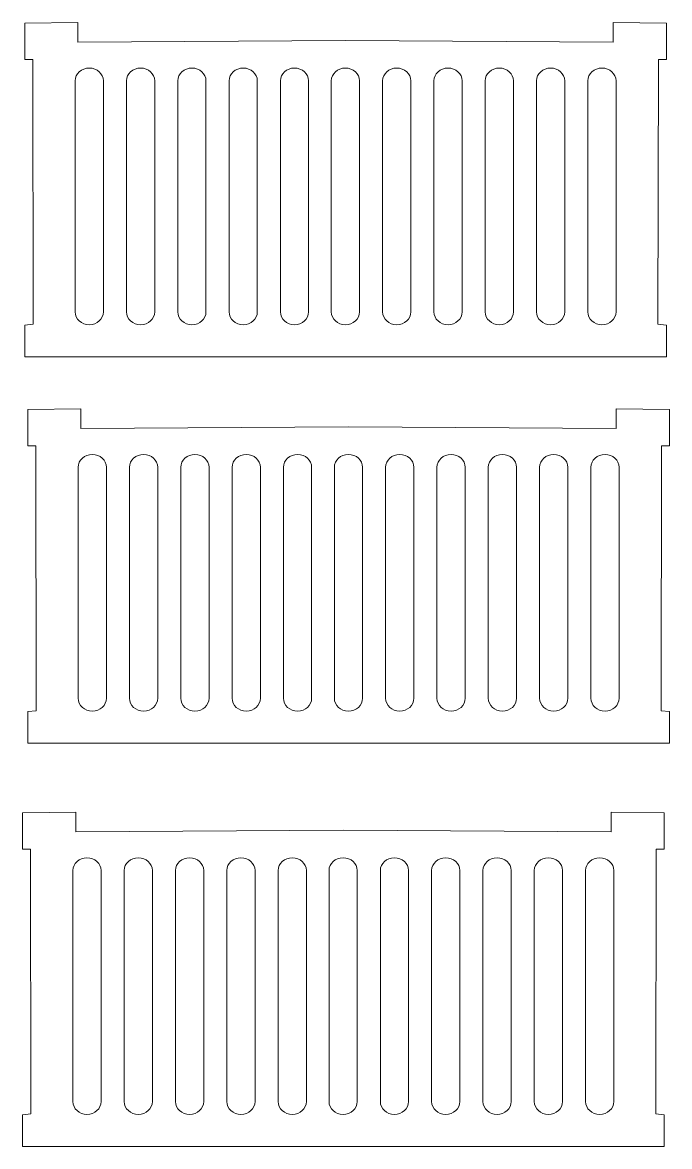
# Model space of a CAD drawing. Header units: millimetres. Extents: x -494 to 494, y -418 to 418.
# Drawn here: x -483.6 to -433.2, y -302 to -214.4 of the extents above; entities that cross this region are included whole.
import ezdxf

# ---------------------------------------------------------------- set-up
doc = ezdxf.new("R2010")
doc.units = ezdxf.units.MM
doc.header["$MEASUREMENT"] = 0

msp = doc.modelspace()

# ---------------------------------------------------------------- linework, layer by layer
at = {"lineweight": 9}
for points, knots in [([(-458.4446, -240.4284), (-458.4446, -240.4284), (-433.4292, -240.4284), (-433.4292, -240.4284), (-433.4292, -240.4284), (-433.4292, -240.4284), (-433.4292, -237.9596), (-433.4292, -237.9596), (-433.4292, -237.9596), (-433.4292, -237.9596), (-434.0907, -237.8935), (-434.0907, -237.8935), (-434.0907, -237.8935), (-434.0907, -237.8935), (-434.0517, -217.2555), (-434.0517, -217.2555), (-434.0517, -217.2555), (-434.0517, -217.2555), (-433.4292, -217.256), (-433.4292, -217.256), (-433.4292, -217.256), (-433.4292, -217.256), (-433.4292, -214.4284), (-433.4292, -214.4284), (-433.4292, -214.4284), (-433.4292, -214.4284), (-437.5768, -214.379), (-437.5768, -214.379), (-437.5768, -214.379), (-437.5768, -214.379), (-437.5771, -215.9003), (-437.5771, -215.9003), (-437.5771, -215.9003), (-437.5771, -215.9003), (-458.4446, -215.7806), (-458.4446, -215.7806), (-458.4446, -215.7806), (-458.4446, -215.7806), (-479.3121, -215.9003), (-479.3121, -215.9003), (-479.3121, -215.9003), (-479.3121, -215.9003), (-479.3124, -214.379), (-479.3124, -214.379), (-479.3124, -214.379), (-479.3124, -214.379), (-483.46, -214.4284), (-483.46, -214.4284), (-483.46, -214.4284), (-483.46, -214.4284), (-483.46, -217.256), (-483.46, -217.256), (-483.46, -217.256), (-483.46, -217.256), (-482.8375, -217.2555), (-482.8375, -217.2555), (-482.8375, -217.2555), (-482.8375, -217.2555), (-482.7985, -237.8935), (-482.7985, -237.8935), (-482.7985, -237.8935), (-482.7985, -237.8935), (-483.46, -237.9596), (-483.46, -237.9596), (-483.46, -237.9596), (-483.46, -237.9596), (-483.46, -240.4284), (-483.46, -240.4284), (-483.46, -240.4284), (-483.46, -240.4284), (-458.4446, -240.4284), (-458.4446, -240.4284)], [0, 0, 0, 0, 0.0526316, 0.0526316, 0.0526316, 0.0526316, 0.1052632, 0.1052632, 0.1052632, 0.1052632, 0.1578947, 0.1578947, 0.1578947, 0.1578947, 0.2105263, 0.2105263, 0.2105263, 0.2105263, 0.2631579, 0.2631579, 0.2631579, 0.2631579, 0.3157895, 0.3157895, 0.3157895, 0.3157895, 0.3684211, 0.3684211, 0.3684211, 0.3684211, 0.4210526, 0.4210526, 0.4210526, 0.4210526, 0.4736842, 0.4736842, 0.4736842, 0.4736842, 0.5263158, 0.5263158, 0.5263158, 0.5263158, 0.5789474, 0.5789474, 0.5789474, 0.5789474, 0.6315789, 0.6315789, 0.6315789, 0.6315789, 0.6842105, 0.6842105, 0.6842105, 0.6842105, 0.7368421, 0.7368421, 0.7368421, 0.7368421, 0.7894737, 0.7894737, 0.7894737, 0.7894737, 0.8421053, 0.8421053, 0.8421053, 0.8421053, 0.8947368, 0.8947368, 0.8947368, 0.8947368, 1, 1, 1, 1]), ([(-478.4292, -217.9284), (-478.4292, -217.9284), (-478.4291, -217.9284), (-478.4291, -217.9284), (-478.4291, -217.9284), (-477.824, -217.9284), (-477.3292, -218.3783), (-477.3292, -218.9283), (-477.3292, -218.9283), (-477.3292, -218.9283), (-477.3292, -236.9285), (-477.3292, -236.9285), (-477.3292, -236.9285), (-477.3292, -237.4785), (-477.824, -237.9284), (-478.4291, -237.9284), (-478.4291, -237.9284), (-478.4291, -237.9284), (-478.4292, -237.9284), (-478.4292, -237.9284), (-478.4292, -237.9284), (-479.0343, -237.9284), (-479.5292, -237.4785), (-479.5292, -236.9285), (-479.5292, -236.9285), (-479.5292, -236.9285), (-479.5292, -218.9283), (-479.5292, -218.9283), (-479.5292, -218.9283), (-479.5292, -218.3783), (-479.0343, -217.9284), (-478.4292, -217.9284)], [0, 0, 0, 0, 0.1111111, 0.1111111, 0.1111111, 0.1111111, 0.2222222, 0.2222222, 0.2222222, 0.2222222, 0.3333333, 0.3333333, 0.3333333, 0.3333333, 0.4444444, 0.4444444, 0.4444444, 0.4444444, 0.5555556, 0.5555556, 0.5555556, 0.5555556, 0.6666667, 0.6666667, 0.6666667, 0.6666667, 0.7777778, 0.7777778, 0.7777778, 0.7777778, 1, 1, 1, 1]), ([(-474.4292, -217.9284), (-474.4292, -217.9284), (-474.4291, -217.9284), (-474.4291, -217.9284), (-474.4291, -217.9284), (-473.824, -217.9284), (-473.3292, -218.3783), (-473.3292, -218.9283), (-473.3292, -218.9283), (-473.3292, -218.9283), (-473.3292, -236.9285), (-473.3292, -236.9285), (-473.3292, -236.9285), (-473.3292, -237.4785), (-473.824, -237.9284), (-474.4291, -237.9284), (-474.4291, -237.9284), (-474.4291, -237.9284), (-474.4292, -237.9284), (-474.4292, -237.9284), (-474.4292, -237.9284), (-475.0343, -237.9284), (-475.5292, -237.4785), (-475.5292, -236.9285), (-475.5292, -236.9285), (-475.5292, -236.9285), (-475.5292, -218.9283), (-475.5292, -218.9283), (-475.5292, -218.9283), (-475.5292, -218.3783), (-475.0343, -217.9284), (-474.4292, -217.9284)], [0, 0, 0, 0, 0.1111111, 0.1111111, 0.1111111, 0.1111111, 0.2222222, 0.2222222, 0.2222222, 0.2222222, 0.3333333, 0.3333333, 0.3333333, 0.3333333, 0.4444444, 0.4444444, 0.4444444, 0.4444444, 0.5555556, 0.5555556, 0.5555556, 0.5555556, 0.6666667, 0.6666667, 0.6666667, 0.6666667, 0.7777778, 0.7777778, 0.7777778, 0.7777778, 1, 1, 1, 1]), ([(-470.4292, -217.9284), (-470.4292, -217.9284), (-470.4291, -217.9284), (-470.4291, -217.9284), (-470.4291, -217.9284), (-469.824, -217.9284), (-469.3292, -218.3783), (-469.3292, -218.9283), (-469.3292, -218.9283), (-469.3292, -218.9283), (-469.3292, -236.9285), (-469.3292, -236.9285), (-469.3292, -236.9285), (-469.3292, -237.4785), (-469.824, -237.9284), (-470.4291, -237.9284), (-470.4291, -237.9284), (-470.4291, -237.9284), (-470.4292, -237.9284), (-470.4292, -237.9284), (-470.4292, -237.9284), (-471.0343, -237.9284), (-471.5292, -237.4785), (-471.5292, -236.9285), (-471.5292, -236.9285), (-471.5292, -236.9285), (-471.5292, -218.9283), (-471.5292, -218.9283), (-471.5292, -218.9283), (-471.5292, -218.3783), (-471.0343, -217.9284), (-470.4292, -217.9284)], [0, 0, 0, 0, 0.1111111, 0.1111111, 0.1111111, 0.1111111, 0.2222222, 0.2222222, 0.2222222, 0.2222222, 0.3333333, 0.3333333, 0.3333333, 0.3333333, 0.4444444, 0.4444444, 0.4444444, 0.4444444, 0.5555556, 0.5555556, 0.5555556, 0.5555556, 0.6666667, 0.6666667, 0.6666667, 0.6666667, 0.7777778, 0.7777778, 0.7777778, 0.7777778, 1, 1, 1, 1]), ([(-466.4292, -217.9284), (-466.4292, -217.9284), (-466.4291, -217.9284), (-466.4291, -217.9284), (-466.4291, -217.9284), (-465.824, -217.9284), (-465.3292, -218.3783), (-465.3292, -218.9283), (-465.3292, -218.9283), (-465.3292, -218.9283), (-465.3292, -236.9285), (-465.3292, -236.9285), (-465.3292, -236.9285), (-465.3292, -237.4785), (-465.824, -237.9284), (-466.4291, -237.9284), (-466.4291, -237.9284), (-466.4291, -237.9284), (-466.4292, -237.9284), (-466.4292, -237.9284), (-466.4292, -237.9284), (-467.0343, -237.9284), (-467.5292, -237.4785), (-467.5292, -236.9285), (-467.5292, -236.9285), (-467.5292, -236.9285), (-467.5292, -218.9283), (-467.5292, -218.9283), (-467.5292, -218.9283), (-467.5292, -218.3783), (-467.0343, -217.9284), (-466.4292, -217.9284)], [0, 0, 0, 0, 0.1111111, 0.1111111, 0.1111111, 0.1111111, 0.2222222, 0.2222222, 0.2222222, 0.2222222, 0.3333333, 0.3333333, 0.3333333, 0.3333333, 0.4444444, 0.4444444, 0.4444444, 0.4444444, 0.5555556, 0.5555556, 0.5555556, 0.5555556, 0.6666667, 0.6666667, 0.6666667, 0.6666667, 0.7777778, 0.7777778, 0.7777778, 0.7777778, 1, 1, 1, 1]), ([(-462.4292, -217.9284), (-462.4292, -217.9284), (-462.4291, -217.9284), (-462.4291, -217.9284), (-462.4291, -217.9284), (-461.824, -217.9284), (-461.3292, -218.3783), (-461.3292, -218.9283), (-461.3292, -218.9283), (-461.3292, -218.9283), (-461.3292, -236.9285), (-461.3292, -236.9285), (-461.3292, -236.9285), (-461.3292, -237.4785), (-461.824, -237.9284), (-462.4291, -237.9284), (-462.4291, -237.9284), (-462.4291, -237.9284), (-462.4292, -237.9284), (-462.4292, -237.9284), (-462.4292, -237.9284), (-463.0343, -237.9284), (-463.5292, -237.4785), (-463.5292, -236.9285), (-463.5292, -236.9285), (-463.5292, -236.9285), (-463.5292, -218.9283), (-463.5292, -218.9283), (-463.5292, -218.9283), (-463.5292, -218.3783), (-463.0343, -217.9284), (-462.4292, -217.9284)], [0, 0, 0, 0, 0.1111111, 0.1111111, 0.1111111, 0.1111111, 0.2222222, 0.2222222, 0.2222222, 0.2222222, 0.3333333, 0.3333333, 0.3333333, 0.3333333, 0.4444444, 0.4444444, 0.4444444, 0.4444444, 0.5555556, 0.5555556, 0.5555556, 0.5555556, 0.6666667, 0.6666667, 0.6666667, 0.6666667, 0.7777778, 0.7777778, 0.7777778, 0.7777778, 1, 1, 1, 1]), ([(-458.46, -217.9284), (-458.46, -217.9284), (-458.4601, -217.9284), (-458.4601, -217.9284), (-458.4601, -217.9284), (-459.0652, -217.9284), (-459.56, -218.3783), (-459.56, -218.9283), (-459.56, -218.9283), (-459.56, -218.9283), (-459.56, -236.9285), (-459.56, -236.9285), (-459.56, -236.9285), (-459.56, -237.4785), (-459.0652, -237.9284), (-458.4601, -237.9284), (-458.4601, -237.9284), (-458.4601, -237.9284), (-458.46, -237.9284), (-458.46, -237.9284), (-458.46, -237.9284), (-457.8549, -237.9284), (-457.36, -237.4785), (-457.36, -236.9285), (-457.36, -236.9285), (-457.36, -236.9285), (-457.36, -218.9283), (-457.36, -218.9283), (-457.36, -218.9283), (-457.36, -218.3783), (-457.8549, -217.9284), (-458.46, -217.9284)], [0, 0, 0, 0, 0.1111111, 0.1111111, 0.1111111, 0.1111111, 0.2222222, 0.2222222, 0.2222222, 0.2222222, 0.3333333, 0.3333333, 0.3333333, 0.3333333, 0.4444444, 0.4444444, 0.4444444, 0.4444444, 0.5555556, 0.5555556, 0.5555556, 0.5555556, 0.6666667, 0.6666667, 0.6666667, 0.6666667, 0.7777778, 0.7777778, 0.7777778, 0.7777778, 1, 1, 1, 1]), ([(-454.46, -217.9284), (-454.46, -217.9284), (-454.4601, -217.9284), (-454.4601, -217.9284), (-454.4601, -217.9284), (-455.0652, -217.9284), (-455.56, -218.3783), (-455.56, -218.9283), (-455.56, -218.9283), (-455.56, -218.9283), (-455.56, -236.9285), (-455.56, -236.9285), (-455.56, -236.9285), (-455.56, -237.4785), (-455.0652, -237.9284), (-454.4601, -237.9284), (-454.4601, -237.9284), (-454.4601, -237.9284), (-454.46, -237.9284), (-454.46, -237.9284), (-454.46, -237.9284), (-453.8549, -237.9284), (-453.36, -237.4785), (-453.36, -236.9285), (-453.36, -236.9285), (-453.36, -236.9285), (-453.36, -218.9283), (-453.36, -218.9283), (-453.36, -218.9283), (-453.36, -218.3783), (-453.8549, -217.9284), (-454.46, -217.9284)], [0, 0, 0, 0, 0.1111111, 0.1111111, 0.1111111, 0.1111111, 0.2222222, 0.2222222, 0.2222222, 0.2222222, 0.3333333, 0.3333333, 0.3333333, 0.3333333, 0.4444444, 0.4444444, 0.4444444, 0.4444444, 0.5555556, 0.5555556, 0.5555556, 0.5555556, 0.6666667, 0.6666667, 0.6666667, 0.6666667, 0.7777778, 0.7777778, 0.7777778, 0.7777778, 1, 1, 1, 1]), ([(-450.46, -217.9284), (-450.46, -217.9284), (-450.4601, -217.9284), (-450.4601, -217.9284), (-450.4601, -217.9284), (-451.0652, -217.9284), (-451.56, -218.3783), (-451.56, -218.9283), (-451.56, -218.9283), (-451.56, -218.9283), (-451.56, -236.9285), (-451.56, -236.9285), (-451.56, -236.9285), (-451.56, -237.4785), (-451.0652, -237.9284), (-450.4601, -237.9284), (-450.4601, -237.9284), (-450.4601, -237.9284), (-450.46, -237.9284), (-450.46, -237.9284), (-450.46, -237.9284), (-449.8549, -237.9284), (-449.36, -237.4785), (-449.36, -236.9285), (-449.36, -236.9285), (-449.36, -236.9285), (-449.36, -218.9283), (-449.36, -218.9283), (-449.36, -218.9283), (-449.36, -218.3783), (-449.8549, -217.9284), (-450.46, -217.9284)], [0, 0, 0, 0, 0.1111111, 0.1111111, 0.1111111, 0.1111111, 0.2222222, 0.2222222, 0.2222222, 0.2222222, 0.3333333, 0.3333333, 0.3333333, 0.3333333, 0.4444444, 0.4444444, 0.4444444, 0.4444444, 0.5555556, 0.5555556, 0.5555556, 0.5555556, 0.6666667, 0.6666667, 0.6666667, 0.6666667, 0.7777778, 0.7777778, 0.7777778, 0.7777778, 1, 1, 1, 1]), ([(-446.46, -217.9284), (-446.46, -217.9284), (-446.4601, -217.9284), (-446.4601, -217.9284), (-446.4601, -217.9284), (-447.0652, -217.9284), (-447.56, -218.3783), (-447.56, -218.9283), (-447.56, -218.9283), (-447.56, -218.9283), (-447.56, -236.9285), (-447.56, -236.9285), (-447.56, -236.9285), (-447.56, -237.4785), (-447.0652, -237.9284), (-446.4601, -237.9284), (-446.4601, -237.9284), (-446.4601, -237.9284), (-446.46, -237.9284), (-446.46, -237.9284), (-446.46, -237.9284), (-445.8549, -237.9284), (-445.36, -237.4785), (-445.36, -236.9285), (-445.36, -236.9285), (-445.36, -236.9285), (-445.36, -218.9283), (-445.36, -218.9283), (-445.36, -218.9283), (-445.36, -218.3783), (-445.8549, -217.9284), (-446.46, -217.9284)], [0, 0, 0, 0, 0.1111111, 0.1111111, 0.1111111, 0.1111111, 0.2222222, 0.2222222, 0.2222222, 0.2222222, 0.3333333, 0.3333333, 0.3333333, 0.3333333, 0.4444444, 0.4444444, 0.4444444, 0.4444444, 0.5555556, 0.5555556, 0.5555556, 0.5555556, 0.6666667, 0.6666667, 0.6666667, 0.6666667, 0.7777778, 0.7777778, 0.7777778, 0.7777778, 1, 1, 1, 1]), ([(-442.46, -217.9284), (-442.46, -217.9284), (-442.4601, -217.9284), (-442.4601, -217.9284), (-442.4601, -217.9284), (-443.0652, -217.9284), (-443.56, -218.3783), (-443.56, -218.9283), (-443.56, -218.9283), (-443.56, -218.9283), (-443.56, -236.9285), (-443.56, -236.9285), (-443.56, -236.9285), (-443.56, -237.4785), (-443.0652, -237.9284), (-442.4601, -237.9284), (-442.4601, -237.9284), (-442.4601, -237.9284), (-442.46, -237.9284), (-442.46, -237.9284), (-442.46, -237.9284), (-441.8549, -237.9284), (-441.36, -237.4785), (-441.36, -236.9285), (-441.36, -236.9285), (-441.36, -236.9285), (-441.36, -218.9283), (-441.36, -218.9283), (-441.36, -218.9283), (-441.36, -218.3783), (-441.8549, -217.9284), (-442.46, -217.9284)], [0, 0, 0, 0, 0.1111111, 0.1111111, 0.1111111, 0.1111111, 0.2222222, 0.2222222, 0.2222222, 0.2222222, 0.3333333, 0.3333333, 0.3333333, 0.3333333, 0.4444444, 0.4444444, 0.4444444, 0.4444444, 0.5555556, 0.5555556, 0.5555556, 0.5555556, 0.6666667, 0.6666667, 0.6666667, 0.6666667, 0.7777778, 0.7777778, 0.7777778, 0.7777778, 1, 1, 1, 1]), ([(-438.46, -217.9284), (-438.46, -217.9284), (-438.4601, -217.9284), (-438.4601, -217.9284), (-438.4601, -217.9284), (-439.0652, -217.9284), (-439.56, -218.3783), (-439.56, -218.9283), (-439.56, -218.9283), (-439.56, -218.9283), (-439.56, -236.9285), (-439.56, -236.9285), (-439.56, -236.9285), (-439.56, -237.4785), (-439.0652, -237.9284), (-438.4601, -237.9284), (-438.4601, -237.9284), (-438.4601, -237.9284), (-438.46, -237.9284), (-438.46, -237.9284), (-438.46, -237.9284), (-437.8549, -237.9284), (-437.36, -237.4785), (-437.36, -236.9285), (-437.36, -236.9285), (-437.36, -236.9285), (-437.36, -218.9283), (-437.36, -218.9283), (-437.36, -218.9283), (-437.36, -218.3783), (-437.8549, -217.9284), (-438.46, -217.9284)], [0, 0, 0, 0, 0.1111111, 0.1111111, 0.1111111, 0.1111111, 0.2222222, 0.2222222, 0.2222222, 0.2222222, 0.3333333, 0.3333333, 0.3333333, 0.3333333, 0.4444444, 0.4444444, 0.4444444, 0.4444444, 0.5555556, 0.5555556, 0.5555556, 0.5555556, 0.6666667, 0.6666667, 0.6666667, 0.6666667, 0.7777778, 0.7777778, 0.7777778, 0.7777778, 1, 1, 1, 1]), ([(-458.2062, -270.5368), (-458.2062, -270.5368), (-433.1908, -270.5368), (-433.1908, -270.5368), (-433.1908, -270.5368), (-433.1908, -270.5368), (-433.1908, -268.068), (-433.1908, -268.068), (-433.1908, -268.068), (-433.1908, -268.068), (-433.8523, -268.0019), (-433.8523, -268.0019), (-433.8523, -268.0019), (-433.8523, -268.0019), (-433.8133, -247.3639), (-433.8133, -247.3639), (-433.8133, -247.3639), (-433.8133, -247.3639), (-433.1908, -247.3644), (-433.1908, -247.3644), (-433.1908, -247.3644), (-433.1908, -247.3644), (-433.1908, -244.5368), (-433.1908, -244.5368), (-433.1908, -244.5368), (-433.1908, -244.5368), (-437.3384, -244.4874), (-437.3384, -244.4874), (-437.3384, -244.4874), (-437.3384, -244.4874), (-437.3387, -246.0087), (-437.3387, -246.0087), (-437.3387, -246.0087), (-437.3387, -246.0087), (-458.2062, -245.889), (-458.2062, -245.889), (-458.2062, -245.889), (-458.2062, -245.889), (-479.0737, -246.0087), (-479.0737, -246.0087), (-479.0737, -246.0087), (-479.0737, -246.0087), (-479.074, -244.4874), (-479.074, -244.4874), (-479.074, -244.4874), (-479.074, -244.4874), (-483.2216, -244.5368), (-483.2216, -244.5368), (-483.2216, -244.5368), (-483.2216, -244.5368), (-483.2216, -247.3644), (-483.2216, -247.3644), (-483.2216, -247.3644), (-483.2216, -247.3644), (-482.5991, -247.3639), (-482.5991, -247.3639), (-482.5991, -247.3639), (-482.5991, -247.3639), (-482.5601, -268.0019), (-482.5601, -268.0019), (-482.5601, -268.0019), (-482.5601, -268.0019), (-483.2216, -268.068), (-483.2216, -268.068), (-483.2216, -268.068), (-483.2216, -268.068), (-483.2216, -270.5368), (-483.2216, -270.5368), (-483.2216, -270.5368), (-483.2216, -270.5368), (-458.2062, -270.5368), (-458.2062, -270.5368)], [0, 0, 0, 0, 0.0526316, 0.0526316, 0.0526316, 0.0526316, 0.1052632, 0.1052632, 0.1052632, 0.1052632, 0.1578947, 0.1578947, 0.1578947, 0.1578947, 0.2105263, 0.2105263, 0.2105263, 0.2105263, 0.2631579, 0.2631579, 0.2631579, 0.2631579, 0.3157895, 0.3157895, 0.3157895, 0.3157895, 0.3684211, 0.3684211, 0.3684211, 0.3684211, 0.4210526, 0.4210526, 0.4210526, 0.4210526, 0.4736842, 0.4736842, 0.4736842, 0.4736842, 0.5263158, 0.5263158, 0.5263158, 0.5263158, 0.5789474, 0.5789474, 0.5789474, 0.5789474, 0.6315789, 0.6315789, 0.6315789, 0.6315789, 0.6842105, 0.6842105, 0.6842105, 0.6842105, 0.7368421, 0.7368421, 0.7368421, 0.7368421, 0.7894737, 0.7894737, 0.7894737, 0.7894737, 0.8421053, 0.8421053, 0.8421053, 0.8421053, 0.8947368, 0.8947368, 0.8947368, 0.8947368, 1, 1, 1, 1]), ([(-478.1908, -248.0368), (-478.1908, -248.0368), (-478.1907, -248.0368), (-478.1907, -248.0368), (-478.1907, -248.0368), (-477.5856, -248.0368), (-477.0908, -248.4867), (-477.0908, -249.0367), (-477.0908, -249.0367), (-477.0908, -249.0367), (-477.0908, -267.0369), (-477.0908, -267.0369), (-477.0908, -267.0369), (-477.0908, -267.5869), (-477.5856, -268.0368), (-478.1907, -268.0368), (-478.1907, -268.0368), (-478.1907, -268.0368), (-478.1908, -268.0368), (-478.1908, -268.0368), (-478.1908, -268.0368), (-478.7959, -268.0368), (-479.2908, -267.5869), (-479.2908, -267.0369), (-479.2908, -267.0369), (-479.2908, -267.0369), (-479.2908, -249.0367), (-479.2908, -249.0367), (-479.2908, -249.0367), (-479.2908, -248.4867), (-478.7959, -248.0368), (-478.1908, -248.0368)], [0, 0, 0, 0, 0.1111111, 0.1111111, 0.1111111, 0.1111111, 0.2222222, 0.2222222, 0.2222222, 0.2222222, 0.3333333, 0.3333333, 0.3333333, 0.3333333, 0.4444444, 0.4444444, 0.4444444, 0.4444444, 0.5555556, 0.5555556, 0.5555556, 0.5555556, 0.6666667, 0.6666667, 0.6666667, 0.6666667, 0.7777778, 0.7777778, 0.7777778, 0.7777778, 1, 1, 1, 1]), ([(-474.1908, -248.0368), (-474.1908, -248.0368), (-474.1907, -248.0368), (-474.1907, -248.0368), (-474.1907, -248.0368), (-473.5856, -248.0368), (-473.0908, -248.4867), (-473.0908, -249.0367), (-473.0908, -249.0367), (-473.0908, -249.0367), (-473.0908, -267.0369), (-473.0908, -267.0369), (-473.0908, -267.0369), (-473.0908, -267.5869), (-473.5856, -268.0368), (-474.1907, -268.0368), (-474.1907, -268.0368), (-474.1907, -268.0368), (-474.1908, -268.0368), (-474.1908, -268.0368), (-474.1908, -268.0368), (-474.7959, -268.0368), (-475.2908, -267.5869), (-475.2908, -267.0369), (-475.2908, -267.0369), (-475.2908, -267.0369), (-475.2908, -249.0367), (-475.2908, -249.0367), (-475.2908, -249.0367), (-475.2908, -248.4867), (-474.7959, -248.0368), (-474.1908, -248.0368)], [0, 0, 0, 0, 0.1111111, 0.1111111, 0.1111111, 0.1111111, 0.2222222, 0.2222222, 0.2222222, 0.2222222, 0.3333333, 0.3333333, 0.3333333, 0.3333333, 0.4444444, 0.4444444, 0.4444444, 0.4444444, 0.5555556, 0.5555556, 0.5555556, 0.5555556, 0.6666667, 0.6666667, 0.6666667, 0.6666667, 0.7777778, 0.7777778, 0.7777778, 0.7777778, 1, 1, 1, 1]), ([(-470.1908, -248.0368), (-470.1908, -248.0368), (-470.1907, -248.0368), (-470.1907, -248.0368), (-470.1907, -248.0368), (-469.5856, -248.0368), (-469.0908, -248.4867), (-469.0908, -249.0367), (-469.0908, -249.0367), (-469.0908, -249.0367), (-469.0908, -267.0369), (-469.0908, -267.0369), (-469.0908, -267.0369), (-469.0908, -267.5869), (-469.5856, -268.0368), (-470.1907, -268.0368), (-470.1907, -268.0368), (-470.1907, -268.0368), (-470.1908, -268.0368), (-470.1908, -268.0368), (-470.1908, -268.0368), (-470.7959, -268.0368), (-471.2908, -267.5869), (-471.2908, -267.0369), (-471.2908, -267.0369), (-471.2908, -267.0369), (-471.2908, -249.0367), (-471.2908, -249.0367), (-471.2908, -249.0367), (-471.2908, -248.4867), (-470.7959, -248.0368), (-470.1908, -248.0368)], [0, 0, 0, 0, 0.1111111, 0.1111111, 0.1111111, 0.1111111, 0.2222222, 0.2222222, 0.2222222, 0.2222222, 0.3333333, 0.3333333, 0.3333333, 0.3333333, 0.4444444, 0.4444444, 0.4444444, 0.4444444, 0.5555556, 0.5555556, 0.5555556, 0.5555556, 0.6666667, 0.6666667, 0.6666667, 0.6666667, 0.7777778, 0.7777778, 0.7777778, 0.7777778, 1, 1, 1, 1]), ([(-466.1908, -248.0368), (-466.1908, -248.0368), (-466.1907, -248.0368), (-466.1907, -248.0368), (-466.1907, -248.0368), (-465.5856, -248.0368), (-465.0908, -248.4867), (-465.0908, -249.0367), (-465.0908, -249.0367), (-465.0908, -249.0367), (-465.0908, -267.0369), (-465.0908, -267.0369), (-465.0908, -267.0369), (-465.0908, -267.5869), (-465.5856, -268.0368), (-466.1907, -268.0368), (-466.1907, -268.0368), (-466.1907, -268.0368), (-466.1908, -268.0368), (-466.1908, -268.0368), (-466.1908, -268.0368), (-466.7959, -268.0368), (-467.2908, -267.5869), (-467.2908, -267.0369), (-467.2908, -267.0369), (-467.2908, -267.0369), (-467.2908, -249.0367), (-467.2908, -249.0367), (-467.2908, -249.0367), (-467.2908, -248.4867), (-466.7959, -248.0368), (-466.1908, -248.0368)], [0, 0, 0, 0, 0.1111111, 0.1111111, 0.1111111, 0.1111111, 0.2222222, 0.2222222, 0.2222222, 0.2222222, 0.3333333, 0.3333333, 0.3333333, 0.3333333, 0.4444444, 0.4444444, 0.4444444, 0.4444444, 0.5555556, 0.5555556, 0.5555556, 0.5555556, 0.6666667, 0.6666667, 0.6666667, 0.6666667, 0.7777778, 0.7777778, 0.7777778, 0.7777778, 1, 1, 1, 1]), ([(-462.1908, -248.0368), (-462.1908, -248.0368), (-462.1907, -248.0368), (-462.1907, -248.0368), (-462.1907, -248.0368), (-461.5856, -248.0368), (-461.0908, -248.4867), (-461.0908, -249.0367), (-461.0908, -249.0367), (-461.0908, -249.0367), (-461.0908, -267.0369), (-461.0908, -267.0369), (-461.0908, -267.0369), (-461.0908, -267.5869), (-461.5856, -268.0368), (-462.1907, -268.0368), (-462.1907, -268.0368), (-462.1907, -268.0368), (-462.1908, -268.0368), (-462.1908, -268.0368), (-462.1908, -268.0368), (-462.7959, -268.0368), (-463.2908, -267.5869), (-463.2908, -267.0369), (-463.2908, -267.0369), (-463.2908, -267.0369), (-463.2908, -249.0367), (-463.2908, -249.0367), (-463.2908, -249.0367), (-463.2908, -248.4867), (-462.7959, -248.0368), (-462.1908, -248.0368)], [0, 0, 0, 0, 0.1111111, 0.1111111, 0.1111111, 0.1111111, 0.2222222, 0.2222222, 0.2222222, 0.2222222, 0.3333333, 0.3333333, 0.3333333, 0.3333333, 0.4444444, 0.4444444, 0.4444444, 0.4444444, 0.5555556, 0.5555556, 0.5555556, 0.5555556, 0.6666667, 0.6666667, 0.6666667, 0.6666667, 0.7777778, 0.7777778, 0.7777778, 0.7777778, 1, 1, 1, 1]), ([(-458.2216, -248.0368), (-458.2216, -248.0368), (-458.2217, -248.0368), (-458.2217, -248.0368), (-458.2217, -248.0368), (-458.8268, -248.0368), (-459.3216, -248.4867), (-459.3216, -249.0367), (-459.3216, -249.0367), (-459.3216, -249.0367), (-459.3216, -267.0369), (-459.3216, -267.0369), (-459.3216, -267.0369), (-459.3216, -267.5869), (-458.8268, -268.0368), (-458.2217, -268.0368), (-458.2217, -268.0368), (-458.2217, -268.0368), (-458.2216, -268.0368), (-458.2216, -268.0368), (-458.2216, -268.0368), (-457.6165, -268.0368), (-457.1216, -267.5869), (-457.1216, -267.0369), (-457.1216, -267.0369), (-457.1216, -267.0369), (-457.1216, -249.0367), (-457.1216, -249.0367), (-457.1216, -249.0367), (-457.1216, -248.4867), (-457.6165, -248.0368), (-458.2216, -248.0368)], [0, 0, 0, 0, 0.1111111, 0.1111111, 0.1111111, 0.1111111, 0.2222222, 0.2222222, 0.2222222, 0.2222222, 0.3333333, 0.3333333, 0.3333333, 0.3333333, 0.4444444, 0.4444444, 0.4444444, 0.4444444, 0.5555556, 0.5555556, 0.5555556, 0.5555556, 0.6666667, 0.6666667, 0.6666667, 0.6666667, 0.7777778, 0.7777778, 0.7777778, 0.7777778, 1, 1, 1, 1]), ([(-454.2216, -248.0368), (-454.2216, -248.0368), (-454.2217, -248.0368), (-454.2217, -248.0368), (-454.2217, -248.0368), (-454.8268, -248.0368), (-455.3216, -248.4867), (-455.3216, -249.0367), (-455.3216, -249.0367), (-455.3216, -249.0367), (-455.3216, -267.0369), (-455.3216, -267.0369), (-455.3216, -267.0369), (-455.3216, -267.5869), (-454.8268, -268.0368), (-454.2217, -268.0368), (-454.2217, -268.0368), (-454.2217, -268.0368), (-454.2216, -268.0368), (-454.2216, -268.0368), (-454.2216, -268.0368), (-453.6165, -268.0368), (-453.1216, -267.5869), (-453.1216, -267.0369), (-453.1216, -267.0369), (-453.1216, -267.0369), (-453.1216, -249.0367), (-453.1216, -249.0367), (-453.1216, -249.0367), (-453.1216, -248.4867), (-453.6165, -248.0368), (-454.2216, -248.0368)], [0, 0, 0, 0, 0.1111111, 0.1111111, 0.1111111, 0.1111111, 0.2222222, 0.2222222, 0.2222222, 0.2222222, 0.3333333, 0.3333333, 0.3333333, 0.3333333, 0.4444444, 0.4444444, 0.4444444, 0.4444444, 0.5555556, 0.5555556, 0.5555556, 0.5555556, 0.6666667, 0.6666667, 0.6666667, 0.6666667, 0.7777778, 0.7777778, 0.7777778, 0.7777778, 1, 1, 1, 1]), ([(-450.2216, -248.0368), (-450.2216, -248.0368), (-450.2217, -248.0368), (-450.2217, -248.0368), (-450.2217, -248.0368), (-450.8268, -248.0368), (-451.3216, -248.4867), (-451.3216, -249.0367), (-451.3216, -249.0367), (-451.3216, -249.0367), (-451.3216, -267.0369), (-451.3216, -267.0369), (-451.3216, -267.0369), (-451.3216, -267.5869), (-450.8268, -268.0368), (-450.2217, -268.0368), (-450.2217, -268.0368), (-450.2217, -268.0368), (-450.2216, -268.0368), (-450.2216, -268.0368), (-450.2216, -268.0368), (-449.6165, -268.0368), (-449.1216, -267.5869), (-449.1216, -267.0369), (-449.1216, -267.0369), (-449.1216, -267.0369), (-449.1216, -249.0367), (-449.1216, -249.0367), (-449.1216, -249.0367), (-449.1216, -248.4867), (-449.6165, -248.0368), (-450.2216, -248.0368)], [0, 0, 0, 0, 0.1111111, 0.1111111, 0.1111111, 0.1111111, 0.2222222, 0.2222222, 0.2222222, 0.2222222, 0.3333333, 0.3333333, 0.3333333, 0.3333333, 0.4444444, 0.4444444, 0.4444444, 0.4444444, 0.5555556, 0.5555556, 0.5555556, 0.5555556, 0.6666667, 0.6666667, 0.6666667, 0.6666667, 0.7777778, 0.7777778, 0.7777778, 0.7777778, 1, 1, 1, 1]), ([(-446.2216, -248.0368), (-446.2216, -248.0368), (-446.2217, -248.0368), (-446.2217, -248.0368), (-446.2217, -248.0368), (-446.8268, -248.0368), (-447.3216, -248.4867), (-447.3216, -249.0367), (-447.3216, -249.0367), (-447.3216, -249.0367), (-447.3216, -267.0369), (-447.3216, -267.0369), (-447.3216, -267.0369), (-447.3216, -267.5869), (-446.8268, -268.0368), (-446.2217, -268.0368), (-446.2217, -268.0368), (-446.2217, -268.0368), (-446.2216, -268.0368), (-446.2216, -268.0368), (-446.2216, -268.0368), (-445.6165, -268.0368), (-445.1216, -267.5869), (-445.1216, -267.0369), (-445.1216, -267.0369), (-445.1216, -267.0369), (-445.1216, -249.0367), (-445.1216, -249.0367), (-445.1216, -249.0367), (-445.1216, -248.4867), (-445.6165, -248.0368), (-446.2216, -248.0368)], [0, 0, 0, 0, 0.1111111, 0.1111111, 0.1111111, 0.1111111, 0.2222222, 0.2222222, 0.2222222, 0.2222222, 0.3333333, 0.3333333, 0.3333333, 0.3333333, 0.4444444, 0.4444444, 0.4444444, 0.4444444, 0.5555556, 0.5555556, 0.5555556, 0.5555556, 0.6666667, 0.6666667, 0.6666667, 0.6666667, 0.7777778, 0.7777778, 0.7777778, 0.7777778, 1, 1, 1, 1]), ([(-442.2216, -248.0368), (-442.2216, -248.0368), (-442.2217, -248.0368), (-442.2217, -248.0368), (-442.2217, -248.0368), (-442.8268, -248.0368), (-443.3216, -248.4867), (-443.3216, -249.0367), (-443.3216, -249.0367), (-443.3216, -249.0367), (-443.3216, -267.0369), (-443.3216, -267.0369), (-443.3216, -267.0369), (-443.3216, -267.5869), (-442.8268, -268.0368), (-442.2217, -268.0368), (-442.2217, -268.0368), (-442.2217, -268.0368), (-442.2216, -268.0368), (-442.2216, -268.0368), (-442.2216, -268.0368), (-441.6165, -268.0368), (-441.1216, -267.5869), (-441.1216, -267.0369), (-441.1216, -267.0369), (-441.1216, -267.0369), (-441.1216, -249.0367), (-441.1216, -249.0367), (-441.1216, -249.0367), (-441.1216, -248.4867), (-441.6165, -248.0368), (-442.2216, -248.0368)], [0, 0, 0, 0, 0.1111111, 0.1111111, 0.1111111, 0.1111111, 0.2222222, 0.2222222, 0.2222222, 0.2222222, 0.3333333, 0.3333333, 0.3333333, 0.3333333, 0.4444444, 0.4444444, 0.4444444, 0.4444444, 0.5555556, 0.5555556, 0.5555556, 0.5555556, 0.6666667, 0.6666667, 0.6666667, 0.6666667, 0.7777778, 0.7777778, 0.7777778, 0.7777778, 1, 1, 1, 1]), ([(-438.2216, -248.0368), (-438.2216, -248.0368), (-438.2217, -248.0368), (-438.2217, -248.0368), (-438.2217, -248.0368), (-438.8268, -248.0368), (-439.3216, -248.4867), (-439.3216, -249.0367), (-439.3216, -249.0367), (-439.3216, -249.0367), (-439.3216, -267.0369), (-439.3216, -267.0369), (-439.3216, -267.0369), (-439.3216, -267.5869), (-438.8268, -268.0368), (-438.2217, -268.0368), (-438.2217, -268.0368), (-438.2217, -268.0368), (-438.2216, -268.0368), (-438.2216, -268.0368), (-438.2216, -268.0368), (-437.6165, -268.0368), (-437.1216, -267.5869), (-437.1216, -267.0369), (-437.1216, -267.0369), (-437.1216, -267.0369), (-437.1216, -249.0367), (-437.1216, -249.0367), (-437.1216, -249.0367), (-437.1216, -248.4867), (-437.6165, -248.0368), (-438.2216, -248.0368)], [0, 0, 0, 0, 0.1111111, 0.1111111, 0.1111111, 0.1111111, 0.2222222, 0.2222222, 0.2222222, 0.2222222, 0.3333333, 0.3333333, 0.3333333, 0.3333333, 0.4444444, 0.4444444, 0.4444444, 0.4444444, 0.5555556, 0.5555556, 0.5555556, 0.5555556, 0.6666667, 0.6666667, 0.6666667, 0.6666667, 0.7777778, 0.7777778, 0.7777778, 0.7777778, 1, 1, 1, 1]), ([(-458.6213, -301.9576), (-458.6213, -301.9576), (-433.6059, -301.9576), (-433.6059, -301.9576), (-433.6059, -301.9576), (-433.6059, -301.9576), (-433.6059, -299.4888), (-433.6059, -299.4888), (-433.6059, -299.4888), (-433.6059, -299.4888), (-434.2674, -299.4227), (-434.2674, -299.4227), (-434.2674, -299.4227), (-434.2674, -299.4227), (-434.2284, -278.7847), (-434.2284, -278.7847), (-434.2284, -278.7847), (-434.2284, -278.7847), (-433.6059, -278.7852), (-433.6059, -278.7852), (-433.6059, -278.7852), (-433.6059, -278.7852), (-433.6059, -275.9576), (-433.6059, -275.9576), (-433.6059, -275.9576), (-433.6059, -275.9576), (-437.7535, -275.9082), (-437.7535, -275.9082), (-437.7535, -275.9082), (-437.7535, -275.9082), (-437.7538, -277.4295), (-437.7538, -277.4295), (-437.7538, -277.4295), (-437.7538, -277.4295), (-458.6213, -277.3098), (-458.6213, -277.3098), (-458.6213, -277.3098), (-458.6213, -277.3098), (-479.4888, -277.4295), (-479.4888, -277.4295), (-479.4888, -277.4295), (-479.4888, -277.4295), (-479.4891, -275.9082), (-479.4891, -275.9082), (-479.4891, -275.9082), (-479.4891, -275.9082), (-483.6367, -275.9576), (-483.6367, -275.9576), (-483.6367, -275.9576), (-483.6367, -275.9576), (-483.6367, -278.7852), (-483.6367, -278.7852), (-483.6367, -278.7852), (-483.6367, -278.7852), (-483.0142, -278.7847), (-483.0142, -278.7847), (-483.0142, -278.7847), (-483.0142, -278.7847), (-482.9752, -299.4227), (-482.9752, -299.4227), (-482.9752, -299.4227), (-482.9752, -299.4227), (-483.6367, -299.4888), (-483.6367, -299.4888), (-483.6367, -299.4888), (-483.6367, -299.4888), (-483.6367, -301.9576), (-483.6367, -301.9576), (-483.6367, -301.9576), (-483.6367, -301.9576), (-458.6213, -301.9576), (-458.6213, -301.9576)], [0, 0, 0, 0, 0.0526316, 0.0526316, 0.0526316, 0.0526316, 0.1052632, 0.1052632, 0.1052632, 0.1052632, 0.1578947, 0.1578947, 0.1578947, 0.1578947, 0.2105263, 0.2105263, 0.2105263, 0.2105263, 0.2631579, 0.2631579, 0.2631579, 0.2631579, 0.3157895, 0.3157895, 0.3157895, 0.3157895, 0.3684211, 0.3684211, 0.3684211, 0.3684211, 0.4210526, 0.4210526, 0.4210526, 0.4210526, 0.4736842, 0.4736842, 0.4736842, 0.4736842, 0.5263158, 0.5263158, 0.5263158, 0.5263158, 0.5789474, 0.5789474, 0.5789474, 0.5789474, 0.6315789, 0.6315789, 0.6315789, 0.6315789, 0.6842105, 0.6842105, 0.6842105, 0.6842105, 0.7368421, 0.7368421, 0.7368421, 0.7368421, 0.7894737, 0.7894737, 0.7894737, 0.7894737, 0.8421053, 0.8421053, 0.8421053, 0.8421053, 0.8947368, 0.8947368, 0.8947368, 0.8947368, 1, 1, 1, 1]), ([(-478.6059, -279.4576), (-478.6059, -279.4576), (-478.6058, -279.4576), (-478.6058, -279.4576), (-478.6058, -279.4576), (-478.0007, -279.4576), (-477.5059, -279.9075), (-477.5059, -280.4575), (-477.5059, -280.4575), (-477.5059, -280.4575), (-477.5059, -298.4577), (-477.5059, -298.4577), (-477.5059, -298.4577), (-477.5059, -299.0077), (-478.0007, -299.4576), (-478.6058, -299.4576), (-478.6058, -299.4576), (-478.6058, -299.4576), (-478.6059, -299.4576), (-478.6059, -299.4576), (-478.6059, -299.4576), (-479.211, -299.4576), (-479.7059, -299.0077), (-479.7059, -298.4577), (-479.7059, -298.4577), (-479.7059, -298.4577), (-479.7059, -280.4575), (-479.7059, -280.4575), (-479.7059, -280.4575), (-479.7059, -279.9075), (-479.211, -279.4576), (-478.6059, -279.4576)], [0, 0, 0, 0, 0.1111111, 0.1111111, 0.1111111, 0.1111111, 0.2222222, 0.2222222, 0.2222222, 0.2222222, 0.3333333, 0.3333333, 0.3333333, 0.3333333, 0.4444444, 0.4444444, 0.4444444, 0.4444444, 0.5555556, 0.5555556, 0.5555556, 0.5555556, 0.6666667, 0.6666667, 0.6666667, 0.6666667, 0.7777778, 0.7777778, 0.7777778, 0.7777778, 1, 1, 1, 1]), ([(-474.6059, -279.4576), (-474.6059, -279.4576), (-474.6058, -279.4576), (-474.6058, -279.4576), (-474.6058, -279.4576), (-474.0007, -279.4576), (-473.5059, -279.9075), (-473.5059, -280.4575), (-473.5059, -280.4575), (-473.5059, -280.4575), (-473.5059, -298.4577), (-473.5059, -298.4577), (-473.5059, -298.4577), (-473.5059, -299.0077), (-474.0007, -299.4576), (-474.6058, -299.4576), (-474.6058, -299.4576), (-474.6058, -299.4576), (-474.6059, -299.4576), (-474.6059, -299.4576), (-474.6059, -299.4576), (-475.211, -299.4576), (-475.7059, -299.0077), (-475.7059, -298.4577), (-475.7059, -298.4577), (-475.7059, -298.4577), (-475.7059, -280.4575), (-475.7059, -280.4575), (-475.7059, -280.4575), (-475.7059, -279.9075), (-475.211, -279.4576), (-474.6059, -279.4576)], [0, 0, 0, 0, 0.1111111, 0.1111111, 0.1111111, 0.1111111, 0.2222222, 0.2222222, 0.2222222, 0.2222222, 0.3333333, 0.3333333, 0.3333333, 0.3333333, 0.4444444, 0.4444444, 0.4444444, 0.4444444, 0.5555556, 0.5555556, 0.5555556, 0.5555556, 0.6666667, 0.6666667, 0.6666667, 0.6666667, 0.7777778, 0.7777778, 0.7777778, 0.7777778, 1, 1, 1, 1]), ([(-470.6059, -279.4576), (-470.6059, -279.4576), (-470.6058, -279.4576), (-470.6058, -279.4576), (-470.6058, -279.4576), (-470.0007, -279.4576), (-469.5059, -279.9075), (-469.5059, -280.4575), (-469.5059, -280.4575), (-469.5059, -280.4575), (-469.5059, -298.4577), (-469.5059, -298.4577), (-469.5059, -298.4577), (-469.5059, -299.0077), (-470.0007, -299.4576), (-470.6058, -299.4576), (-470.6058, -299.4576), (-470.6058, -299.4576), (-470.6059, -299.4576), (-470.6059, -299.4576), (-470.6059, -299.4576), (-471.211, -299.4576), (-471.7059, -299.0077), (-471.7059, -298.4577), (-471.7059, -298.4577), (-471.7059, -298.4577), (-471.7059, -280.4575), (-471.7059, -280.4575), (-471.7059, -280.4575), (-471.7059, -279.9075), (-471.211, -279.4576), (-470.6059, -279.4576)], [0, 0, 0, 0, 0.1111111, 0.1111111, 0.1111111, 0.1111111, 0.2222222, 0.2222222, 0.2222222, 0.2222222, 0.3333333, 0.3333333, 0.3333333, 0.3333333, 0.4444444, 0.4444444, 0.4444444, 0.4444444, 0.5555556, 0.5555556, 0.5555556, 0.5555556, 0.6666667, 0.6666667, 0.6666667, 0.6666667, 0.7777778, 0.7777778, 0.7777778, 0.7777778, 1, 1, 1, 1]), ([(-466.6059, -279.4576), (-466.6059, -279.4576), (-466.6058, -279.4576), (-466.6058, -279.4576), (-466.6058, -279.4576), (-466.0007, -279.4576), (-465.5059, -279.9075), (-465.5059, -280.4575), (-465.5059, -280.4575), (-465.5059, -280.4575), (-465.5059, -298.4577), (-465.5059, -298.4577), (-465.5059, -298.4577), (-465.5059, -299.0077), (-466.0007, -299.4576), (-466.6058, -299.4576), (-466.6058, -299.4576), (-466.6058, -299.4576), (-466.6059, -299.4576), (-466.6059, -299.4576), (-466.6059, -299.4576), (-467.211, -299.4576), (-467.7059, -299.0077), (-467.7059, -298.4577), (-467.7059, -298.4577), (-467.7059, -298.4577), (-467.7059, -280.4575), (-467.7059, -280.4575), (-467.7059, -280.4575), (-467.7059, -279.9075), (-467.211, -279.4576), (-466.6059, -279.4576)], [0, 0, 0, 0, 0.1111111, 0.1111111, 0.1111111, 0.1111111, 0.2222222, 0.2222222, 0.2222222, 0.2222222, 0.3333333, 0.3333333, 0.3333333, 0.3333333, 0.4444444, 0.4444444, 0.4444444, 0.4444444, 0.5555556, 0.5555556, 0.5555556, 0.5555556, 0.6666667, 0.6666667, 0.6666667, 0.6666667, 0.7777778, 0.7777778, 0.7777778, 0.7777778, 1, 1, 1, 1]), ([(-462.6059, -279.4576), (-462.6059, -279.4576), (-462.6058, -279.4576), (-462.6058, -279.4576), (-462.6058, -279.4576), (-462.0007, -279.4576), (-461.5059, -279.9075), (-461.5059, -280.4575), (-461.5059, -280.4575), (-461.5059, -280.4575), (-461.5059, -298.4577), (-461.5059, -298.4577), (-461.5059, -298.4577), (-461.5059, -299.0077), (-462.0007, -299.4576), (-462.6058, -299.4576), (-462.6058, -299.4576), (-462.6058, -299.4576), (-462.6059, -299.4576), (-462.6059, -299.4576), (-462.6059, -299.4576), (-463.211, -299.4576), (-463.7059, -299.0077), (-463.7059, -298.4577), (-463.7059, -298.4577), (-463.7059, -298.4577), (-463.7059, -280.4575), (-463.7059, -280.4575), (-463.7059, -280.4575), (-463.7059, -279.9075), (-463.211, -279.4576), (-462.6059, -279.4576)], [0, 0, 0, 0, 0.1111111, 0.1111111, 0.1111111, 0.1111111, 0.2222222, 0.2222222, 0.2222222, 0.2222222, 0.3333333, 0.3333333, 0.3333333, 0.3333333, 0.4444444, 0.4444444, 0.4444444, 0.4444444, 0.5555556, 0.5555556, 0.5555556, 0.5555556, 0.6666667, 0.6666667, 0.6666667, 0.6666667, 0.7777778, 0.7777778, 0.7777778, 0.7777778, 1, 1, 1, 1]), ([(-458.6367, -279.4576), (-458.6367, -279.4576), (-458.6368, -279.4576), (-458.6368, -279.4576), (-458.6368, -279.4576), (-459.2419, -279.4576), (-459.7367, -279.9075), (-459.7367, -280.4575), (-459.7367, -280.4575), (-459.7367, -280.4575), (-459.7367, -298.4577), (-459.7367, -298.4577), (-459.7367, -298.4577), (-459.7367, -299.0077), (-459.2419, -299.4576), (-458.6368, -299.4576), (-458.6368, -299.4576), (-458.6368, -299.4576), (-458.6367, -299.4576), (-458.6367, -299.4576), (-458.6367, -299.4576), (-458.0316, -299.4576), (-457.5367, -299.0077), (-457.5367, -298.4577), (-457.5367, -298.4577), (-457.5367, -298.4577), (-457.5367, -280.4575), (-457.5367, -280.4575), (-457.5367, -280.4575), (-457.5367, -279.9075), (-458.0316, -279.4576), (-458.6367, -279.4576)], [0, 0, 0, 0, 0.1111111, 0.1111111, 0.1111111, 0.1111111, 0.2222222, 0.2222222, 0.2222222, 0.2222222, 0.3333333, 0.3333333, 0.3333333, 0.3333333, 0.4444444, 0.4444444, 0.4444444, 0.4444444, 0.5555556, 0.5555556, 0.5555556, 0.5555556, 0.6666667, 0.6666667, 0.6666667, 0.6666667, 0.7777778, 0.7777778, 0.7777778, 0.7777778, 1, 1, 1, 1]), ([(-454.6367, -279.4576), (-454.6367, -279.4576), (-454.6368, -279.4576), (-454.6368, -279.4576), (-454.6368, -279.4576), (-455.2419, -279.4576), (-455.7367, -279.9075), (-455.7367, -280.4575), (-455.7367, -280.4575), (-455.7367, -280.4575), (-455.7367, -298.4577), (-455.7367, -298.4577), (-455.7367, -298.4577), (-455.7367, -299.0077), (-455.2419, -299.4576), (-454.6368, -299.4576), (-454.6368, -299.4576), (-454.6368, -299.4576), (-454.6367, -299.4576), (-454.6367, -299.4576), (-454.6367, -299.4576), (-454.0316, -299.4576), (-453.5367, -299.0077), (-453.5367, -298.4577), (-453.5367, -298.4577), (-453.5367, -298.4577), (-453.5367, -280.4575), (-453.5367, -280.4575), (-453.5367, -280.4575), (-453.5367, -279.9075), (-454.0316, -279.4576), (-454.6367, -279.4576)], [0, 0, 0, 0, 0.1111111, 0.1111111, 0.1111111, 0.1111111, 0.2222222, 0.2222222, 0.2222222, 0.2222222, 0.3333333, 0.3333333, 0.3333333, 0.3333333, 0.4444444, 0.4444444, 0.4444444, 0.4444444, 0.5555556, 0.5555556, 0.5555556, 0.5555556, 0.6666667, 0.6666667, 0.6666667, 0.6666667, 0.7777778, 0.7777778, 0.7777778, 0.7777778, 1, 1, 1, 1]), ([(-450.6367, -279.4576), (-450.6367, -279.4576), (-450.6368, -279.4576), (-450.6368, -279.4576), (-450.6368, -279.4576), (-451.2419, -279.4576), (-451.7367, -279.9075), (-451.7367, -280.4575), (-451.7367, -280.4575), (-451.7367, -280.4575), (-451.7367, -298.4577), (-451.7367, -298.4577), (-451.7367, -298.4577), (-451.7367, -299.0077), (-451.2419, -299.4576), (-450.6368, -299.4576), (-450.6368, -299.4576), (-450.6368, -299.4576), (-450.6367, -299.4576), (-450.6367, -299.4576), (-450.6367, -299.4576), (-450.0316, -299.4576), (-449.5367, -299.0077), (-449.5367, -298.4577), (-449.5367, -298.4577), (-449.5367, -298.4577), (-449.5367, -280.4575), (-449.5367, -280.4575), (-449.5367, -280.4575), (-449.5367, -279.9075), (-450.0316, -279.4576), (-450.6367, -279.4576)], [0, 0, 0, 0, 0.1111111, 0.1111111, 0.1111111, 0.1111111, 0.2222222, 0.2222222, 0.2222222, 0.2222222, 0.3333333, 0.3333333, 0.3333333, 0.3333333, 0.4444444, 0.4444444, 0.4444444, 0.4444444, 0.5555556, 0.5555556, 0.5555556, 0.5555556, 0.6666667, 0.6666667, 0.6666667, 0.6666667, 0.7777778, 0.7777778, 0.7777778, 0.7777778, 1, 1, 1, 1]), ([(-446.6367, -279.4576), (-446.6367, -279.4576), (-446.6368, -279.4576), (-446.6368, -279.4576), (-446.6368, -279.4576), (-447.2419, -279.4576), (-447.7367, -279.9075), (-447.7367, -280.4575), (-447.7367, -280.4575), (-447.7367, -280.4575), (-447.7367, -298.4577), (-447.7367, -298.4577), (-447.7367, -298.4577), (-447.7367, -299.0077), (-447.2419, -299.4576), (-446.6368, -299.4576), (-446.6368, -299.4576), (-446.6368, -299.4576), (-446.6367, -299.4576), (-446.6367, -299.4576), (-446.6367, -299.4576), (-446.0316, -299.4576), (-445.5367, -299.0077), (-445.5367, -298.4577), (-445.5367, -298.4577), (-445.5367, -298.4577), (-445.5367, -280.4575), (-445.5367, -280.4575), (-445.5367, -280.4575), (-445.5367, -279.9075), (-446.0316, -279.4576), (-446.6367, -279.4576)], [0, 0, 0, 0, 0.1111111, 0.1111111, 0.1111111, 0.1111111, 0.2222222, 0.2222222, 0.2222222, 0.2222222, 0.3333333, 0.3333333, 0.3333333, 0.3333333, 0.4444444, 0.4444444, 0.4444444, 0.4444444, 0.5555556, 0.5555556, 0.5555556, 0.5555556, 0.6666667, 0.6666667, 0.6666667, 0.6666667, 0.7777778, 0.7777778, 0.7777778, 0.7777778, 1, 1, 1, 1]), ([(-442.6367, -279.4576), (-442.6367, -279.4576), (-442.6368, -279.4576), (-442.6368, -279.4576), (-442.6368, -279.4576), (-443.2419, -279.4576), (-443.7367, -279.9075), (-443.7367, -280.4575), (-443.7367, -280.4575), (-443.7367, -280.4575), (-443.7367, -298.4577), (-443.7367, -298.4577), (-443.7367, -298.4577), (-443.7367, -299.0077), (-443.2419, -299.4576), (-442.6368, -299.4576), (-442.6368, -299.4576), (-442.6368, -299.4576), (-442.6367, -299.4576), (-442.6367, -299.4576), (-442.6367, -299.4576), (-442.0316, -299.4576), (-441.5367, -299.0077), (-441.5367, -298.4577), (-441.5367, -298.4577), (-441.5367, -298.4577), (-441.5367, -280.4575), (-441.5367, -280.4575), (-441.5367, -280.4575), (-441.5367, -279.9075), (-442.0316, -279.4576), (-442.6367, -279.4576)], [0, 0, 0, 0, 0.1111111, 0.1111111, 0.1111111, 0.1111111, 0.2222222, 0.2222222, 0.2222222, 0.2222222, 0.3333333, 0.3333333, 0.3333333, 0.3333333, 0.4444444, 0.4444444, 0.4444444, 0.4444444, 0.5555556, 0.5555556, 0.5555556, 0.5555556, 0.6666667, 0.6666667, 0.6666667, 0.6666667, 0.7777778, 0.7777778, 0.7777778, 0.7777778, 1, 1, 1, 1]), ([(-438.6367, -279.4576), (-438.6367, -279.4576), (-438.6368, -279.4576), (-438.6368, -279.4576), (-438.6368, -279.4576), (-439.2419, -279.4576), (-439.7367, -279.9075), (-439.7367, -280.4575), (-439.7367, -280.4575), (-439.7367, -280.4575), (-439.7367, -298.4577), (-439.7367, -298.4577), (-439.7367, -298.4577), (-439.7367, -299.0077), (-439.2419, -299.4576), (-438.6368, -299.4576), (-438.6368, -299.4576), (-438.6368, -299.4576), (-438.6367, -299.4576), (-438.6367, -299.4576), (-438.6367, -299.4576), (-438.0316, -299.4576), (-437.5367, -299.0077), (-437.5367, -298.4577), (-437.5367, -298.4577), (-437.5367, -298.4577), (-437.5367, -280.4575), (-437.5367, -280.4575), (-437.5367, -280.4575), (-437.5367, -279.9075), (-438.0316, -279.4576), (-438.6367, -279.4576)], [0, 0, 0, 0, 0.1111111, 0.1111111, 0.1111111, 0.1111111, 0.2222222, 0.2222222, 0.2222222, 0.2222222, 0.3333333, 0.3333333, 0.3333333, 0.3333333, 0.4444444, 0.4444444, 0.4444444, 0.4444444, 0.5555556, 0.5555556, 0.5555556, 0.5555556, 0.6666667, 0.6666667, 0.6666667, 0.6666667, 0.7777778, 0.7777778, 0.7777778, 0.7777778, 1, 1, 1, 1])]:
    msp.add_open_spline(points, degree=3, knots=knots, dxfattribs=at)

doc.saveas('drawing.dxf')
